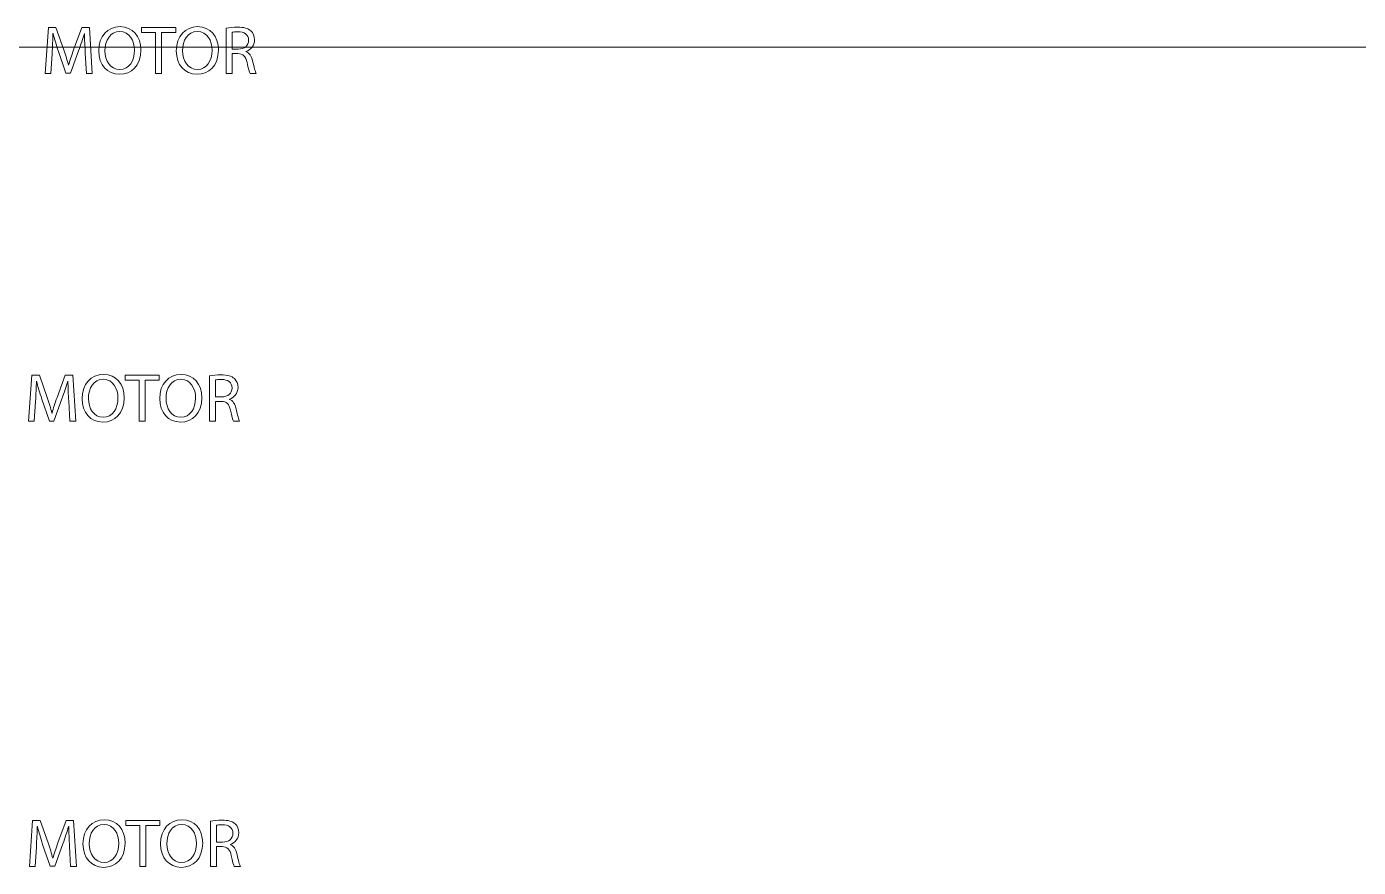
# Model space of a CAD drawing. Header units: millimetres. Extents: x -1390 to 6316, y -1840 to 2435.
# Drawn here: x 3322.6 to 3388.5, y -491.4 to -449.8 of the extents above; entities that cross this region are included whole.
import ezdxf

# ---------------------------------------------------------------- set-up
doc = ezdxf.new("R2010")
doc.units = ezdxf.units.MM
doc.layers.add('New Bottom Board Text', color=5, linetype='CONTINUOUS', lineweight=0, true_color=0x0000ff)
doc.layers.add('Referance lines', color=3, linetype='CONTINUOUS', lineweight=0, true_color=0x00ff00)

msp = doc.modelspace()

# ---------------------------------------------------------------- linework, layer by layer
at = {"layer": 'New Bottom Board Text', "color": 5, "true_color": 0x0000ff}
for points in [[(3323.833, -451.128), (3323.772, -452.106), (3323.491, -452.106), (3323.65, -449.825), (3324.026, -449.825), (3324.415, -450.928)], [(3323.884, -450.119), (3323.877, -450.119)], [(3324.896, -450.928), (3325.302, -449.825), (3325.678, -449.825), (3325.82, -452.106), (3325.529, -452.106), (3325.475, -451.104), (3325.475, -451.104)], [(3325.437, -450.119), (3325.431, -450.119)], [(3328.957, -450.075), (3328.263, -450.075), (3328.263, -449.825), (3329.952, -449.825), (3329.952, -450.075), (3329.254, -450.075), (3329.254, -452.106), (3328.957, -452.106), (3328.957, -450.075), (3328.957, -450.075)], [(3333.021, -451.117), (3332.743, -451.117), (3332.743, -452.106), (3332.449, -452.106), (3332.449, -449.855), (3332.449, -449.855)], [(3332.743, -450.062), (3332.743, -450.894), (3332.743, -450.894)], [(3325.143, -450.986), (3324.74, -452.092), (3324.517, -452.092), (3324.144, -451.006)], [(3326.451, -450.975), (3326.451, -450.975)], [(3328.224, -450.942), (3328.224, -450.942)], [(3330.291, -450.975), (3330.291, -450.975)], [(3332.065, -450.942), (3332.065, -450.942)], [(3332.743, -450.894), (3333.044, -450.894)], [(3333.427, -451.009), (3333.427, -451.019)], [(3324.645, -451.697), (3324.652, -451.697)], [(3333.934, -452.106), (3333.63, -452.106)], [(3323.013, -468.331), (3322.952, -469.309), (3322.671, -469.309), (3322.831, -467.027), (3323.206, -467.027), (3323.595, -468.131)], [(3324.076, -468.131), (3324.482, -467.027), (3324.858, -467.027), (3325, -469.309), (3324.709, -469.309), (3324.655, -468.307), (3324.655, -468.307)], [(3328.137, -467.278), (3327.443, -467.278), (3327.443, -467.027), (3329.132, -467.027), (3329.132, -467.278), (3328.435, -467.278), (3328.435, -469.309), (3328.137, -469.309), (3328.137, -467.278), (3328.137, -467.278)], [(3332.201, -468.32), (3331.923, -468.32), (3331.923, -469.308), (3331.629, -469.308), (3331.629, -467.058), (3331.629, -467.058)], [(3331.923, -467.264), (3331.923, -468.097), (3331.923, -468.097)], [(3323.064, -467.322), (3323.057, -467.322)], [(3324.618, -467.322), (3324.611, -467.322)], [(3324.323, -468.189), (3323.92, -469.295), (3323.697, -469.295), (3323.325, -468.209)], [(3325.631, -468.178), (3325.631, -468.178)], [(3327.405, -468.144), (3327.405, -468.144)], [(3329.472, -468.178), (3329.472, -468.178)], [(3331.245, -468.144), (3331.245, -468.144)], [(3331.923, -468.097), (3332.225, -468.097)], [(3332.607, -468.212), (3332.607, -468.222)], [(3323.826, -468.899), (3323.832, -468.899)], [(3333.115, -469.309), (3332.81, -469.309)], [(3323.054, -490.358), (3322.993, -491.336), (3322.712, -491.336), (3322.871, -489.055), (3323.247, -489.055), (3323.636, -490.158)], [(3323.104, -489.349), (3323.098, -489.349)], [(3324.117, -490.158), (3324.523, -489.055), (3324.899, -489.055), (3325.041, -491.336), (3324.75, -491.336), (3324.695, -490.335), (3324.695, -490.335)], [(3324.658, -489.35), (3324.651, -489.35)], [(3328.178, -489.306), (3327.484, -489.306), (3327.484, -489.055), (3329.173, -489.055), (3329.173, -489.306), (3328.476, -489.306), (3328.476, -491.337), (3328.178, -491.337), (3328.178, -489.306), (3328.178, -489.306)], [(3332.242, -490.348), (3331.964, -490.348), (3331.964, -491.337), (3331.67, -491.337), (3331.67, -489.086), (3331.67, -489.086)], [(3331.964, -489.292), (3331.964, -490.125), (3331.964, -490.125)], [(3324.364, -490.216), (3323.961, -491.323), (3323.737, -491.323), (3323.365, -490.237)], [(3325.672, -490.206), (3325.672, -490.206)], [(3327.445, -490.172), (3327.445, -490.172)], [(3329.512, -490.206), (3329.512, -490.206)], [(3331.286, -490.172), (3331.286, -490.172)], [(3331.964, -490.125), (3332.265, -490.125)], [(3332.648, -490.24), (3332.648, -490.25)], [(3323.866, -490.927), (3323.873, -490.927)], [(3333.156, -491.337), (3332.851, -491.337)]]:
    msp.add_lwpolyline(points, dxfattribs=at)
for points in [[(3323.877, -450.119), (3323.87, -450.404), (3323.853, -450.783), (3323.833, -451.128)], [(3324.144, -451.006), (3324.036, -450.681), (3323.948, -450.39), (3323.884, -450.119)], [(3325.431, -450.119), (3325.349, -450.383), (3325.258, -450.671), (3325.143, -450.986)], [(3325.475, -451.104), (3325.458, -450.786), (3325.437, -450.4), (3325.437, -450.119)], [(3326.139, -450.983), (3326.139, -450.258), (3326.586, -449.784), (3327.195, -449.784)], [(3327.185, -450.024), (3326.694, -450.024), (3326.451, -450.478), (3326.451, -450.975)], [(3327.913, -450.955), (3327.913, -450.498), (3327.676, -450.024), (3327.185, -450.024)], [(3327.195, -449.784), (3327.822, -449.784), (3328.224, -450.261), (3328.224, -450.942)], [(3329.98, -450.983), (3329.98, -450.258), (3330.427, -449.784), (3331.036, -449.784)], [(3331.026, -450.024), (3330.535, -450.024), (3330.291, -450.478), (3330.291, -450.975)], [(3331.753, -450.955), (3331.753, -450.498), (3331.517, -450.024), (3331.026, -450.024)], [(3331.036, -449.784), (3331.662, -449.784), (3332.065, -450.261), (3332.065, -450.942)], [(3332.449, -449.855), (3332.598, -449.828), (3332.814, -449.808), (3333.014, -449.808)], [(3333.034, -450.038), (3332.892, -450.038), (3332.794, -450.048), (3332.743, -450.062)], [(3333.014, -449.808), (3333.329, -449.808), (3333.535, -449.869), (3333.674, -449.994)], [(3333.559, -450.461), (3333.559, -450.167), (3333.345, -450.038), (3333.034, -450.038)], [(3333.674, -449.994), (3333.785, -450.095), (3333.853, -450.251), (3333.853, -450.43)], [(3333.044, -450.894), (3333.359, -450.894), (3333.559, -450.722), (3333.559, -450.461)], [(3333.853, -450.43), (3333.853, -450.728), (3333.664, -450.928), (3333.427, -451.009)], [(3324.415, -450.928), (3324.51, -451.209), (3324.584, -451.459), (3324.645, -451.697)], [(3324.652, -451.697), (3324.713, -451.467), (3324.794, -451.216), (3324.896, -450.928)], [(3327.165, -452.143), (3326.559, -452.143), (3326.139, -451.673), (3326.139, -450.983)], [(3326.451, -450.975), (3326.451, -451.467), (3326.715, -451.903), (3327.182, -451.903)], [(3328.224, -450.942), (3328.224, -451.724), (3327.747, -452.143), (3327.165, -452.143)], [(3327.182, -451.903), (3327.649, -451.903), (3327.913, -451.473), (3327.913, -450.955)], [(3331.005, -452.143), (3330.4, -452.143), (3329.98, -451.673), (3329.98, -450.983)], [(3330.291, -450.975), (3330.291, -451.467), (3330.555, -451.903), (3331.022, -451.903)], [(3332.065, -450.942), (3332.065, -451.724), (3331.588, -452.143), (3331.005, -452.143)], [(3331.022, -451.903), (3331.49, -451.903), (3331.753, -451.473), (3331.753, -450.955)], [(3333.481, -451.561), (3333.413, -451.246), (3333.288, -451.128), (3333.021, -451.117)], [(3333.427, -451.019), (3333.599, -451.08), (3333.704, -451.243), (3333.758, -451.48)], [(3333.758, -451.48), (3333.833, -451.798), (3333.887, -452.018), (3333.934, -452.106)], [(3333.63, -452.106), (3333.592, -452.038), (3333.542, -451.845), (3333.481, -451.561)], [(3325.32, -468.185), (3325.32, -467.461), (3325.766, -466.987), (3326.376, -466.987)], [(3326.366, -467.227), (3325.875, -467.227), (3325.631, -467.681), (3325.631, -468.178)], [(3327.093, -468.158), (3327.093, -467.701), (3326.856, -467.227), (3326.366, -467.227)], [(3326.376, -466.987), (3327.002, -466.987), (3327.405, -467.464), (3327.405, -468.144)], [(3329.16, -468.185), (3329.16, -467.461), (3329.607, -466.987), (3330.216, -466.987)], [(3330.206, -467.227), (3329.715, -467.227), (3329.472, -467.681), (3329.472, -468.178)], [(3330.934, -468.158), (3330.934, -467.701), (3330.697, -467.227), (3330.206, -467.227)], [(3330.216, -466.987), (3330.842, -466.987), (3331.245, -467.464), (3331.245, -468.144)], [(3331.629, -467.058), (3331.778, -467.031), (3331.994, -467.01), (3332.194, -467.01)], [(3332.215, -467.241), (3332.072, -467.241), (3331.974, -467.251), (3331.923, -467.264)], [(3332.194, -467.01), (3332.509, -467.01), (3332.716, -467.071), (3332.854, -467.196)], [(3332.739, -467.664), (3332.739, -467.369), (3332.526, -467.241), (3332.215, -467.241)], [(3332.854, -467.196), (3332.966, -467.298), (3333.034, -467.454), (3333.034, -467.633)], [(3323.057, -467.322), (3323.051, -467.607), (3323.033, -467.986), (3323.013, -468.331)], [(3323.325, -468.209), (3323.217, -467.884), (3323.128, -467.593), (3323.064, -467.322)], [(3324.611, -467.322), (3324.53, -467.586), (3324.438, -467.874), (3324.323, -468.189)], [(3324.655, -468.307), (3324.638, -467.989), (3324.618, -467.603), (3324.618, -467.322)], [(3332.225, -468.097), (3332.539, -468.097), (3332.739, -467.925), (3332.739, -467.664)], [(3333.034, -467.633), (3333.034, -467.931), (3332.844, -468.131), (3332.607, -468.212)], [(3323.595, -468.131), (3323.69, -468.412), (3323.765, -468.662), (3323.826, -468.899)], [(3323.832, -468.899), (3323.893, -468.669), (3323.975, -468.419), (3324.076, -468.131)], [(3326.345, -469.346), (3325.739, -469.346), (3325.32, -468.876), (3325.32, -468.185)], [(3325.631, -468.178), (3325.631, -468.669), (3325.895, -469.106), (3326.362, -469.106)], [(3327.405, -468.144), (3327.405, -468.926), (3326.927, -469.346), (3326.345, -469.346)], [(3326.362, -469.106), (3326.83, -469.106), (3327.093, -468.676), (3327.093, -468.158)], [(3330.186, -469.346), (3329.58, -469.346), (3329.16, -468.876), (3329.16, -468.185)], [(3329.472, -468.178), (3329.472, -468.669), (3329.736, -469.106), (3330.203, -469.106)], [(3331.245, -468.144), (3331.245, -468.926), (3330.768, -469.346), (3330.186, -469.346)], [(3330.203, -469.106), (3330.67, -469.106), (3330.934, -468.676), (3330.934, -468.158)], [(3332.661, -468.764), (3332.594, -468.449), (3332.468, -468.33), (3332.201, -468.32)], [(3332.607, -468.222), (3332.78, -468.283), (3332.885, -468.446), (3332.939, -468.683)], [(3332.81, -469.309), (3332.773, -469.241), (3332.722, -469.048), (3332.661, -468.764)], [(3332.939, -468.683), (3333.013, -469.001), (3333.067, -469.221), (3333.115, -469.309)], [(3325.36, -490.213), (3325.36, -489.489), (3325.807, -489.015), (3326.417, -489.015)], [(3326.417, -489.015), (3327.043, -489.015), (3327.445, -489.492), (3327.445, -490.172)], [(3329.201, -490.213), (3329.201, -489.489), (3329.648, -489.015), (3330.257, -489.015)], [(3330.257, -489.015), (3330.883, -489.015), (3331.286, -489.492), (3331.286, -490.172)], [(3331.67, -489.086), (3331.819, -489.059), (3332.035, -489.038), (3332.235, -489.038)], [(3332.235, -489.038), (3332.55, -489.038), (3332.756, -489.099), (3332.895, -489.224)], [(3323.098, -489.349), (3323.091, -489.634), (3323.074, -490.013), (3323.054, -490.358)], [(3323.365, -490.237), (3323.257, -489.912), (3323.169, -489.62), (3323.104, -489.349)], [(3324.651, -489.35), (3324.57, -489.614), (3324.479, -489.902), (3324.364, -490.216)], [(3324.695, -490.335), (3324.678, -490.016), (3324.658, -489.631), (3324.658, -489.35)], [(3326.406, -489.255), (3325.915, -489.255), (3325.672, -489.709), (3325.672, -490.206)], [(3327.134, -490.186), (3327.134, -489.729), (3326.897, -489.255), (3326.406, -489.255)], [(3330.247, -489.255), (3329.756, -489.255), (3329.512, -489.709), (3329.512, -490.206)], [(3330.975, -490.186), (3330.975, -489.729), (3330.737, -489.255), (3330.247, -489.255)], [(3332.255, -489.269), (3332.113, -489.269), (3332.015, -489.279), (3331.964, -489.292)], [(3332.78, -489.692), (3332.78, -489.397), (3332.567, -489.269), (3332.255, -489.269)], [(3332.265, -490.125), (3332.58, -490.125), (3332.78, -489.952), (3332.78, -489.692)], [(3333.075, -489.661), (3333.075, -489.959), (3332.885, -490.159), (3332.648, -490.24)], [(3332.895, -489.224), (3333.007, -489.326), (3333.075, -489.482), (3333.075, -489.661)], [(3323.636, -490.158), (3323.731, -490.439), (3323.805, -490.69), (3323.866, -490.927)], [(3323.873, -490.927), (3323.934, -490.697), (3324.015, -490.446), (3324.117, -490.158)], [(3326.386, -491.374), (3325.78, -491.374), (3325.36, -490.903), (3325.36, -490.213)], [(3325.672, -490.206), (3325.672, -490.697), (3325.936, -491.133), (3326.403, -491.133)], [(3327.445, -490.172), (3327.445, -490.954), (3326.968, -491.374), (3326.386, -491.374)], [(3326.403, -491.133), (3326.87, -491.133), (3327.134, -490.704), (3327.134, -490.186)], [(3330.226, -491.374), (3329.62, -491.374), (3329.201, -490.903), (3329.201, -490.213)], [(3329.512, -490.206), (3329.512, -490.697), (3329.776, -491.133), (3330.243, -491.133)], [(3331.286, -490.172), (3331.286, -490.954), (3330.809, -491.374), (3330.226, -491.374)], [(3330.243, -491.133), (3330.711, -491.133), (3330.975, -490.704), (3330.975, -490.186)], [(3332.702, -490.792), (3332.635, -490.477), (3332.509, -490.358), (3332.242, -490.348)], [(3332.648, -490.25), (3332.821, -490.311), (3332.926, -490.474), (3332.979, -490.71)], [(3332.851, -491.337), (3332.814, -491.269), (3332.763, -491.076), (3332.702, -490.792)], [(3332.979, -490.71), (3333.054, -491.028), (3333.108, -491.249), (3333.156, -491.337)]]:
    msp.add_open_spline(points, degree=3, dxfattribs=at)
at = {"layer": 'Referance lines', "color": 3, "true_color": 0x00ff00}
for p, q in [((2645.12, -450.792), (3483.116, -450.792)), ((3633.116, -450.792), (3333.116, -450.792))]:
    msp.add_line(p, q, dxfattribs=at)

doc.saveas('drawing.dxf')
